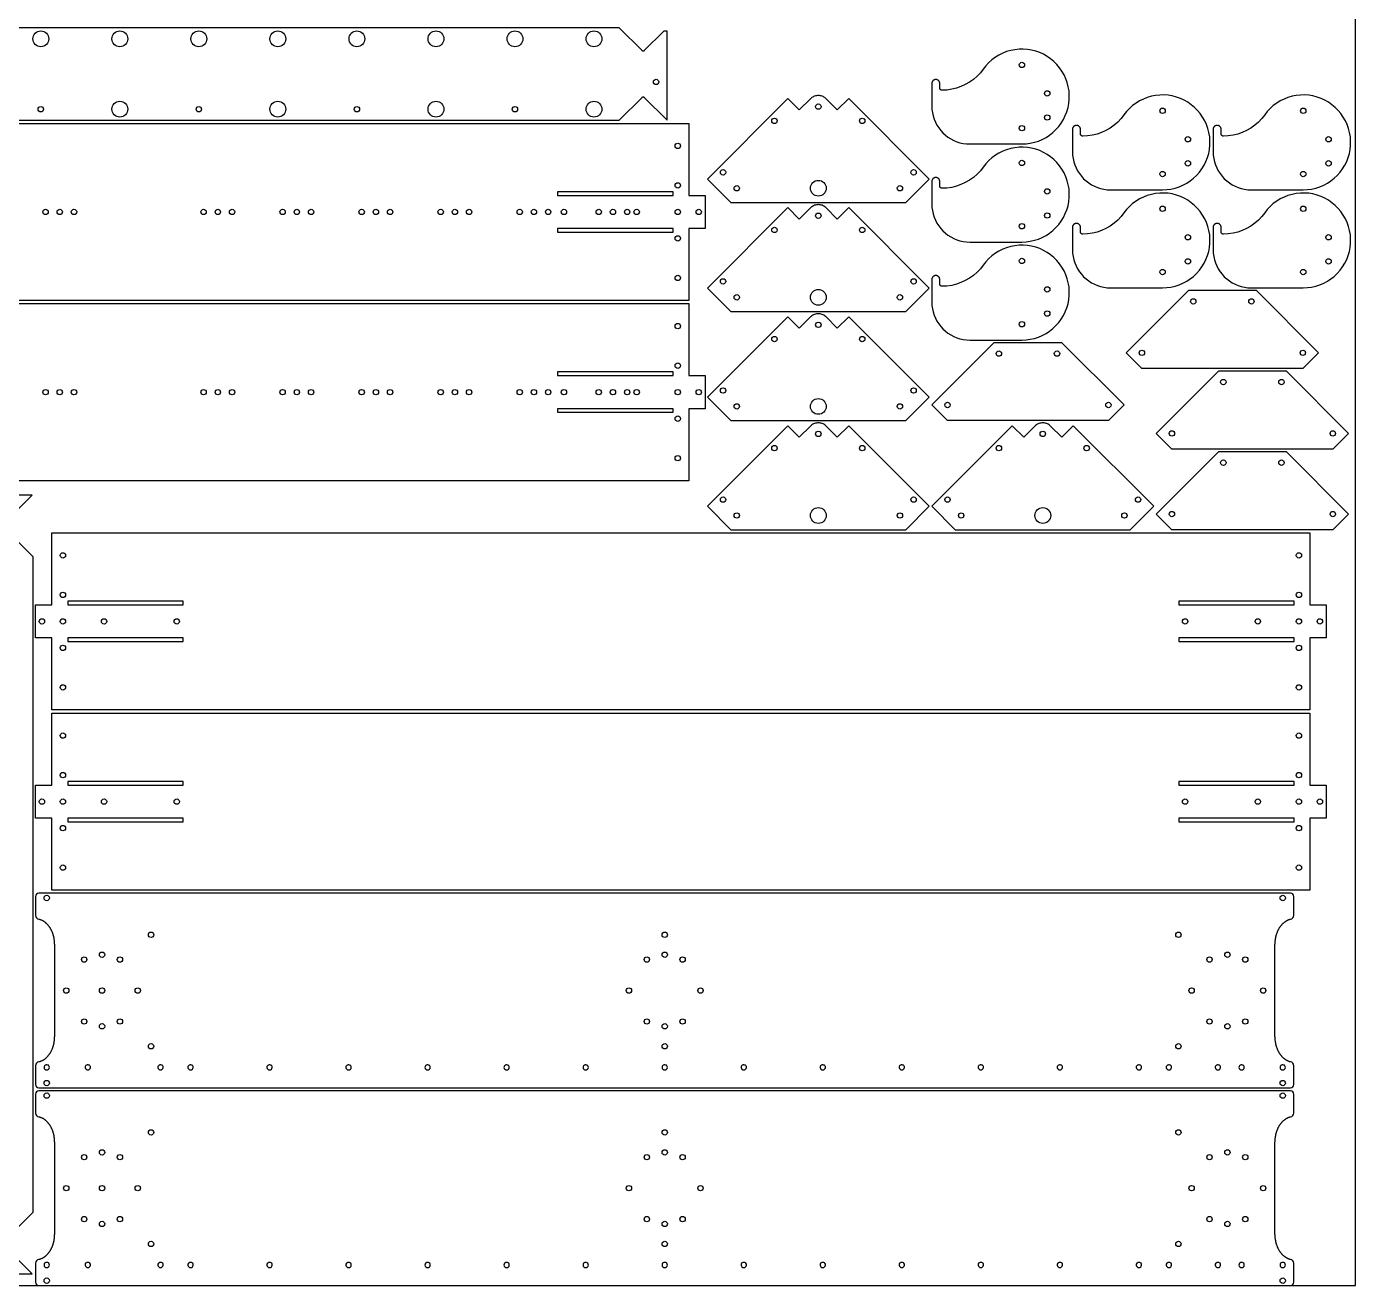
# Model space of a CAD drawing. Header units: metres. Extents: x 0 to 2440, y 0 to 1220.
# Drawn here: x 1599 to 2440, y 0 to 796 of the extents above; entities that cross this region are included whole.
import ezdxf

# ---------------------------------------------------------------- set-up
doc = ezdxf.new("R2010")
doc.units = ezdxf.units.M
doc.layers.add('INTERIOR_PROFILES', color=7, linetype='Continuous')
doc.layers.add('OUTER_PROFILES', color=7, linetype='Continuous')

msp = doc.modelspace()

# ---------------------------------------------------------------- linework, layer by layer
at = {"layer": 'INTERIOR_PROFILES'}
for points in [[(2008.26, 689.52), (2008.26, 691.79), (1935.26, 691.79), (1935.26, 689.52)], [(1935.26, 666.26), (2008.26, 666.26), (2008.26, 668.52), (1935.26, 668.52)], [(2008.26, 575.52), (2008.26, 577.79), (1935.26, 577.79), (1935.26, 575.52)], [(1935.26, 552.26), (2008.26, 552.26), (2008.26, 554.52), (1935.26, 554.52)], [(1625.26, 432.79), (1625.26, 430.52), (1698.26, 430.52), (1698.26, 432.79)], [(2401.26, 430.52), (2401.26, 432.79), (2328.26, 432.79), (2328.26, 430.52)], [(1698.26, 407.26), (1698.26, 409.52), (1625.26, 409.52), (1625.26, 407.26)], [(2328.26, 407.26), (2401.26, 407.26), (2401.26, 409.52), (2328.26, 409.52)], [(1625.26, 318.79), (1625.26, 316.52), (1698.26, 316.52), (1698.26, 318.79)], [(2401.26, 316.52), (2401.26, 318.79), (2328.26, 318.79), (2328.26, 316.52)], [(1698.26, 293.26), (1698.26, 295.52), (1625.26, 295.52), (1625.26, 293.26)], [(2328.26, 293.26), (2401.26, 293.26), (2401.26, 295.52), (2328.26, 295.52)]]:
    msp.add_lwpolyline(points, close=True, dxfattribs=at)
for points in [[(1613.37, 139), (1613.04, 139.25), (1612.62, 139.42), (1612.15, 139.51), (1611.67, 139.49), (1611.36, 139.42), (1611.08, 139.31), (1610.84, 139.17), (1610.63, 139)], [(1639.37, 139), (1639.04, 139.25), (1638.62, 139.42), (1638.15, 139.51), (1637.67, 139.49), (1637.36, 139.42), (1637.08, 139.31), (1636.84, 139.17), (1636.63, 139)], [(1685.37, 139), (1685.04, 139.25), (1684.62, 139.42), (1684.15, 139.51), (1683.67, 139.49), (1683.36, 139.42), (1683.08, 139.31), (1682.84, 139.17), (1682.63, 139)], [(1704.37, 139), (1704.04, 139.25), (1703.62, 139.42), (1703.15, 139.51), (1702.67, 139.49), (1702.36, 139.42), (1702.08, 139.31), (1701.84, 139.17), (1701.63, 139)], [(1754.37, 139), (1754.04, 139.25), (1753.62, 139.42), (1753.15, 139.51), (1752.67, 139.49), (1752.36, 139.42), (1752.08, 139.31), (1751.84, 139.17), (1751.63, 139)], [(1804.37, 139), (1804.04, 139.25), (1803.62, 139.42), (1803.15, 139.51), (1802.67, 139.49), (1802.36, 139.42), (1802.08, 139.31), (1801.84, 139.17), (1801.63, 139)], [(1854.37, 139), (1854.04, 139.25), (1853.62, 139.42), (1853.15, 139.51), (1852.67, 139.49), (1852.36, 139.42), (1852.08, 139.31), (1851.84, 139.17), (1851.63, 139)], [(1904.37, 139), (1904.04, 139.25), (1903.62, 139.42), (1903.15, 139.51), (1902.67, 139.49), (1902.36, 139.42), (1902.08, 139.31), (1901.84, 139.17), (1901.63, 139)], [(1954.37, 139), (1954.04, 139.25), (1953.62, 139.42), (1953.15, 139.51), (1952.67, 139.49), (1952.36, 139.42), (1952.08, 139.31), (1951.84, 139.17), (1951.63, 139)], [(2004.37, 139), (2004.04, 139.25), (2003.62, 139.42), (2003.15, 139.51), (2002.67, 139.49), (2002.36, 139.42), (2002.08, 139.31), (2001.84, 139.17), (2001.63, 139)], [(2054.37, 139), (2054.04, 139.25), (2053.62, 139.42), (2053.15, 139.51), (2052.67, 139.49), (2052.36, 139.42), (2052.08, 139.31), (2051.84, 139.17), (2051.63, 139)], [(2104.37, 139), (2104.04, 139.25), (2103.62, 139.42), (2103.15, 139.51), (2102.67, 139.49), (2102.36, 139.42), (2102.08, 139.31), (2101.84, 139.17), (2101.63, 139)], [(2154.37, 139), (2154.04, 139.25), (2153.62, 139.42), (2153.15, 139.51), (2152.67, 139.49), (2152.36, 139.42), (2152.08, 139.31), (2151.84, 139.17), (2151.63, 139)], [(2204.37, 139), (2204.04, 139.25), (2203.62, 139.42), (2203.15, 139.51), (2202.67, 139.49), (2202.36, 139.42), (2202.08, 139.31), (2201.84, 139.17), (2201.63, 139)], [(2254.37, 139), (2254.04, 139.25), (2253.62, 139.42), (2253.15, 139.51), (2252.67, 139.49), (2252.36, 139.42), (2252.08, 139.31), (2251.84, 139.17), (2251.63, 139)], [(2304.37, 139), (2304.04, 139.25), (2303.62, 139.42), (2303.15, 139.51), (2302.67, 139.49), (2302.36, 139.42), (2302.08, 139.31), (2301.84, 139.17), (2301.63, 139)], [(2323.37, 139), (2323.04, 139.25), (2322.62, 139.42), (2322.15, 139.51), (2321.67, 139.49), (2321.36, 139.42), (2321.08, 139.31), (2320.84, 139.17), (2320.63, 139)], [(2354.37, 139), (2354.04, 139.25), (2353.62, 139.42), (2353.15, 139.51), (2352.67, 139.49), (2352.36, 139.42), (2352.08, 139.31), (2351.84, 139.17), (2351.63, 139)], [(2369.37, 139), (2369.04, 139.25), (2368.62, 139.42), (2368.15, 139.51), (2367.67, 139.49), (2367.36, 139.42), (2367.08, 139.31), (2366.84, 139.17), (2366.63, 139)], [(2395.37, 139), (2395.04, 139.25), (2394.62, 139.42), (2394.15, 139.51), (2393.67, 139.49), (2393.36, 139.42), (2393.08, 139.31), (2392.84, 139.17), (2392.63, 139)], [(1613.37, 14), (1613.04, 14.25), (1612.62, 14.42), (1612.15, 14.51), (1611.67, 14.49), (1611.36, 14.42), (1611.08, 14.31), (1610.84, 14.17), (1610.63, 14)], [(1639.37, 14), (1639.04, 14.25), (1638.62, 14.42), (1638.15, 14.51), (1637.67, 14.49), (1637.36, 14.42), (1637.08, 14.31), (1636.84, 14.17), (1636.63, 14)], [(1685.37, 14), (1685.04, 14.25), (1684.62, 14.42), (1684.15, 14.51), (1683.67, 14.49), (1683.36, 14.42), (1683.08, 14.31), (1682.84, 14.17), (1682.63, 14)], [(1704.37, 14), (1704.04, 14.25), (1703.62, 14.42), (1703.15, 14.51), (1702.67, 14.49), (1702.36, 14.42), (1702.08, 14.31), (1701.84, 14.17), (1701.63, 14)], [(1754.37, 14), (1754.04, 14.25), (1753.62, 14.42), (1753.15, 14.51), (1752.67, 14.49), (1752.36, 14.42), (1752.08, 14.31), (1751.84, 14.17), (1751.63, 14)], [(1804.37, 14), (1804.04, 14.25), (1803.62, 14.42), (1803.15, 14.51), (1802.67, 14.49), (1802.36, 14.42), (1802.08, 14.31), (1801.84, 14.17), (1801.63, 14)], [(1854.37, 14), (1854.04, 14.25), (1853.62, 14.42), (1853.15, 14.51), (1852.67, 14.49), (1852.36, 14.42), (1852.08, 14.31), (1851.84, 14.17), (1851.63, 14)], [(1904.37, 14), (1904.04, 14.25), (1903.62, 14.42), (1903.15, 14.51), (1902.67, 14.49), (1902.36, 14.42), (1902.08, 14.31), (1901.84, 14.17), (1901.63, 14)], [(1954.37, 14), (1954.04, 14.25), (1953.62, 14.42), (1953.15, 14.51), (1952.67, 14.49), (1952.36, 14.42), (1952.08, 14.31), (1951.84, 14.17), (1951.63, 14)], [(2004.37, 14), (2004.04, 14.25), (2003.62, 14.42), (2003.15, 14.51), (2002.67, 14.49), (2002.36, 14.42), (2002.08, 14.31), (2001.84, 14.17), (2001.63, 14)], [(2054.37, 14), (2054.04, 14.25), (2053.62, 14.42), (2053.15, 14.51), (2052.67, 14.49), (2052.36, 14.42), (2052.08, 14.31), (2051.84, 14.17), (2051.63, 14)], [(2104.37, 14), (2104.04, 14.25), (2103.62, 14.42), (2103.15, 14.51), (2102.67, 14.49), (2102.36, 14.42), (2102.08, 14.31), (2101.84, 14.17), (2101.63, 14)], [(2154.37, 14), (2154.04, 14.25), (2153.62, 14.42), (2153.15, 14.51), (2152.67, 14.49), (2152.36, 14.42), (2152.08, 14.31), (2151.84, 14.17), (2151.63, 14)], [(2204.37, 14), (2204.04, 14.25), (2203.62, 14.42), (2203.15, 14.51), (2202.67, 14.49), (2202.36, 14.42), (2202.08, 14.31), (2201.84, 14.17), (2201.63, 14)], [(2254.37, 14), (2254.04, 14.25), (2253.62, 14.42), (2253.15, 14.51), (2252.67, 14.49), (2252.36, 14.42), (2252.08, 14.31), (2251.84, 14.17), (2251.63, 14)], [(2304.37, 14), (2304.04, 14.25), (2303.62, 14.42), (2303.15, 14.51), (2302.67, 14.49), (2302.36, 14.42), (2302.08, 14.31), (2301.84, 14.17), (2301.63, 14)], [(2323.37, 14), (2323.04, 14.25), (2322.62, 14.42), (2322.15, 14.51), (2321.67, 14.49), (2321.36, 14.42), (2321.08, 14.31), (2320.84, 14.17), (2320.63, 14)], [(2354.37, 14), (2354.04, 14.25), (2353.62, 14.42), (2353.15, 14.51), (2352.67, 14.49), (2352.36, 14.42), (2352.08, 14.31), (2351.84, 14.17), (2351.63, 14)], [(2369.37, 14), (2369.04, 14.25), (2368.62, 14.42), (2368.15, 14.51), (2367.67, 14.49), (2367.36, 14.42), (2367.08, 14.31), (2366.84, 14.17), (2366.63, 14)], [(2395.37, 14), (2395.04, 14.25), (2394.62, 14.42), (2394.15, 14.51), (2393.67, 14.49), (2393.36, 14.42), (2393.08, 14.31), (2392.84, 14.17), (2392.63, 14)]]:
    msp.add_lwpolyline(points, dxfattribs=at)
for centre, radius in [((1608.26, 788.52), 5), ((1658.26, 788.52), 5), ((1708.26, 788.52), 5), ((1758.26, 788.52), 5), ((1808.26, 788.52), 5), ((1858.26, 788.52), 5), ((1908.26, 788.52), 5), ((1958.26, 788.52), 5), ((2229, 772), 1.7), ((1997.52, 761.26), 1.7), ((1658.26, 744), 5), ((1758.26, 744), 5), ((1858.26, 744), 5), ((1958.26, 744), 5), ((2245, 754), 1.7), ((1608.26, 744), 1.7), ((1708.26, 744), 1.7), ((1808.26, 744), 1.7), ((1908.26, 744), 1.7), ((2100.19, 745.62), 1.7), ((2245, 738.75), 1.7), ((2318, 743), 1.7), ((2407, 743), 1.7), ((2072.43, 736.61), 1.7), ((2127.95, 736.61), 1.7), ((2229, 732), 1.7), ((2334, 725), 1.7), ((2423, 725), 1.7), ((2011.26, 720.79), 1.7), ((2229, 710), 1.7), ((2334, 709.75), 1.7), ((2423, 709.75), 1.7), ((2039.9, 704.08), 1.7), ((2100.19, 694), 5), ((2160.48, 704.08), 1.7), ((2318, 703), 1.7), ((2407, 703), 1.7), ((2011.26, 695.79), 1.7), ((2048.57, 694), 1.7), ((2151.81, 694), 1.7), ((2245, 692), 1.7), ((2318, 681), 1.7), ((2407, 681), 1.7), ((1611.26, 679.02), 1.7), ((1620.26, 679.02), 1.7), ((1629.26, 679.02), 1.7), ((1711.26, 679.02), 1.7), ((1720.26, 679.02), 1.7), ((1729.26, 679.02), 1.7), ((1761.26, 679.02), 1.7), ((1770.26, 679.02), 1.7), ((1779.26, 679.02), 1.7), ((1811.26, 679.02), 1.7), ((1820.26, 679.02), 1.7), ((1829.26, 679.02), 1.7), ((1861.26, 679.02), 1.7), ((1870.26, 679.02), 1.7), ((1879.26, 679.02), 1.7), ((1911.26, 679.02), 1.7), ((1920.26, 679.02), 1.7), ((1929.26, 679.02), 1.7), ((1939.26, 679.02), 1.7), ((1961.26, 679.02), 1.7), ((1970.26, 679.02), 1.7), ((1979.26, 679.02), 1.7), ((1985.26, 679.02), 1.7), ((2011.26, 679.02), 1.7), ((2024.52, 679.02), 1.7), ((2100.19, 676.62), 1.7), ((2245, 676.75), 1.7), ((2072.43, 667.61), 1.7), ((2127.95, 667.61), 1.7), ((2229, 670), 1.7), ((2334, 663), 1.7), ((2423, 663), 1.7), ((2011.26, 662.26), 1.7), ((2229, 648), 1.7), ((2334, 647.75), 1.7), ((2423, 647.75), 1.7), ((2011.26, 637.26), 1.7), ((2318, 641), 1.7), ((2407, 641), 1.7), ((2039.9, 635.08), 1.7), ((2160.48, 635.08), 1.7), ((2245, 630), 1.7), ((2048.57, 625), 1.7), ((2100.19, 625), 5), ((2151.81, 625), 1.7), ((2337.43, 622.43), 1.7), ((2374.2, 622.43), 1.7), ((2245, 614.75), 1.7), ((2011.26, 606.79), 1.7), ((2100.19, 607.62), 1.7), ((2229, 608), 1.7), ((2072.43, 598.61), 1.7), ((2127.95, 598.61), 1.7), ((2214.43, 589.43), 1.7), ((2251.2, 589.43), 1.7), ((2304.9, 589.9), 1.7), ((2406.72, 589.9), 1.7), ((2011.26, 581.79), 1.7), ((2356.43, 571.43), 1.7), ((2393.2, 571.43), 1.7), ((1611.26, 565.02), 1.7), ((1620.26, 565.02), 1.7), ((1629.26, 565.02), 1.7), ((1711.26, 565.02), 1.7), ((1720.26, 565.02), 1.7), ((1729.26, 565.02), 1.7), ((1761.26, 565.02), 1.7), ((1770.26, 565.02), 1.7), ((1779.26, 565.02), 1.7), ((1811.26, 565.02), 1.7), ((1820.26, 565.02), 1.7), ((1829.26, 565.02), 1.7), ((1861.26, 565.02), 1.7), ((1870.26, 565.02), 1.7), ((1879.26, 565.02), 1.7), ((1911.26, 565.02), 1.7), ((1920.26, 565.02), 1.7), ((1929.26, 565.02), 1.7), ((1939.26, 565.02), 1.7), ((1961.26, 565.02), 1.7), ((1970.26, 565.02), 1.7), ((1979.26, 565.02), 1.7), ((1985.26, 565.02), 1.7), ((2011.26, 565.02), 1.7), ((2024.52, 565.02), 1.7), ((2039.9, 566.08), 1.7), ((2160.48, 566.08), 1.7), ((2048.57, 556), 1.7), ((2100.19, 556), 5), ((2151.81, 556), 1.7), ((2181.9, 556.9), 1.7), ((2283.72, 556.9), 1.7), ((2011.26, 548.26), 1.7), ((2100.19, 538.62), 1.7), ((2242.19, 538.62), 1.7), ((2323.9, 538.9), 1.7), ((2425.72, 538.9), 1.7), ((2072.43, 529.61), 1.7), ((2127.95, 529.61), 1.7), ((2214.43, 529.61), 1.7), ((2269.95, 529.61), 1.7), ((2011.26, 523.26), 1.7), ((2356.43, 520.43), 1.7), ((2393.2, 520.43), 1.7), ((2039.9, 497.08), 1.7), ((2160.48, 497.08), 1.7), ((2181.9, 497.08), 1.7), ((2302.48, 497.08), 1.7), ((2048.57, 487), 1.7), ((2100.19, 487), 5), ((2151.81, 487), 1.7), ((2190.57, 487), 1.7), ((2242.19, 487), 5), ((2293.81, 487), 1.7), ((2323.9, 487.9), 1.7), ((2425.72, 487.9), 1.7), ((1622.26, 461.79), 1.7), ((2404.26, 461.79), 1.7), ((1622.26, 436.79), 1.7), ((2404.26, 436.79), 1.7), ((1609, 420.02), 1.7), ((1622.26, 420.02), 1.7), ((1648.26, 420.02), 1.7), ((1694.26, 420.02), 1.7), ((2332.26, 420.02), 1.7), ((2378.26, 420.02), 1.7), ((2404.26, 420.02), 1.7), ((2417.52, 420.02), 1.7), ((1622.26, 403.26), 1.7), ((2404.26, 403.26), 1.7), ((1622.26, 378.26), 1.7), ((2404.26, 378.26), 1.7), ((1622.26, 347.79), 1.7), ((2404.26, 347.79), 1.7), ((1622.26, 322.79), 1.7), ((2404.26, 322.79), 1.7), ((1609, 306.02), 1.7), ((1622.26, 306.02), 1.7), ((1648.26, 306.02), 1.7), ((1694.26, 306.02), 1.7), ((2332.26, 306.02), 1.7), ((2378.26, 306.02), 1.7), ((2404.26, 306.02), 1.7), ((2417.52, 306.02), 1.7), ((1622.26, 289.26), 1.7), ((2404.26, 289.26), 1.7), ((1622.26, 264.26), 1.7), ((2404.26, 264.26), 1.7), ((1612, 245.05), 1.7), ((2394, 245.05), 1.7), ((1678, 221.79), 1.7), ((2003, 221.79), 1.7), ((2328, 221.79), 1.7), ((1647, 209.15), 1.7), ((2003, 209.15), 1.7), ((2359, 209.15), 1.7), ((1635.69, 206.12), 1.7), ((1658.31, 206.12), 1.7), ((1991.69, 206.12), 1.7), ((2014.31, 206.12), 1.7), ((2347.69, 206.12), 1.7), ((2370.31, 206.12), 1.7), ((1624.37, 186.52), 1.7), ((1647, 186.52), 1.7), ((1669.63, 186.52), 1.7), ((1980.37, 186.52), 1.7), ((2025.63, 186.52), 1.7), ((2336.37, 186.52), 1.7), ((2381.63, 186.52), 1.7), ((1635.69, 166.93), 1.7), ((1658.31, 166.93), 1.7), ((1991.69, 166.93), 1.7), ((2014.31, 166.93), 1.7), ((2347.69, 166.93), 1.7), ((2370.31, 166.93), 1.7), ((1647, 163.9), 1.7), ((2003, 163.9), 1.7), ((2359, 163.9), 1.7), ((1678, 151.26), 1.7), ((2003, 151.26), 1.7), ((2328, 151.26), 1.7), ((1612, 128), 1.7), ((2394, 128), 1.7), ((1612, 120.05), 1.7), ((2394, 120.05), 1.7), ((1678, 96.79), 1.7), ((2003, 96.79), 1.7), ((2328, 96.79), 1.7), ((1647, 84.15), 1.7), ((2003, 84.15), 1.7), ((2359, 84.15), 1.7), ((1635.69, 81.12), 1.7), ((1658.31, 81.12), 1.7), ((1991.69, 81.12), 1.7), ((2014.31, 81.12), 1.7), ((2347.69, 81.12), 1.7), ((2370.31, 81.12), 1.7), ((1624.37, 61.52), 1.7), ((1647, 61.52), 1.7), ((1669.63, 61.52), 1.7), ((1980.37, 61.52), 1.7), ((2025.63, 61.52), 1.7), ((2336.37, 61.52), 1.7), ((2381.63, 61.52), 1.7), ((1635.69, 41.93), 1.7), ((1658.31, 41.93), 1.7), ((1991.69, 41.93), 1.7), ((2014.31, 41.93), 1.7), ((2347.69, 41.93), 1.7), ((2370.31, 41.93), 1.7), ((1647, 38.9), 1.7), ((2003, 38.9), 1.7), ((2359, 38.9), 1.7), ((1678, 26.26), 1.7), ((2003, 26.26), 1.7), ((2328, 26.26), 1.7), ((1612, 3), 1.7), ((2394, 3), 1.7)]:
    msp.add_circle(centre, radius, dxfattribs=at)
for centre in [(1612, 138), (1638, 138), (1684, 138), (1703, 138), (1753, 138), (1803, 138), (1853, 138), (1903, 138), (1953, 138), (2003, 138), (2053, 138), (2103, 138), (2153, 138), (2203, 138), (2253, 138), (2303, 138), (2322, 138), (2353, 138), (2368, 138), (2394, 138), (1612, 13), (1638, 13), (1684, 13), (1703, 13), (1753, 13), (1803, 13), (1853, 13), (1903, 13), (1953, 13), (2003, 13), (2053, 13), (2103, 13), (2153, 13), (2203, 13), (2253, 13), (2303, 13), (2322, 13), (2353, 13), (2368, 13), (2394, 13)]:
    msp.add_arc(centre, 1.7, 143.96812, 396.03188, dxfattribs=at)
at = {"layer": 'OUTER_PROFILES'}
for p, q in [((1605, 246.05), (1605, 234.05)), ((2399, 248.05), (1607, 248.05)), ((2401, 234.05), (2401, 246.05)), ((1617, 215.79), (1617, 157.26)), ((2389, 157.26), (2389, 215.79)), ((1605, 139), (1605, 127)), ((2401, 127), (2401, 139)), ((1605, 121.05), (1605, 109.05)), ((1607, 125), (2399, 125)), ((2399, 123.05), (1607, 123.05)), ((2401, 109.05), (2401, 121.05)), ((1617, 90.79), (1617, 32.26)), ((2389, 32.26), (2389, 90.79)), ((1605, 14), (1605, 2)), ((2401, 2), (2401, 14)), ((1607, 0), (2399, 0))]:
    msp.add_line(p, q, dxfattribs=at)
for points in [[(842.33, 737), (1974.19, 737), (1988.69, 751.49), (1988.75, 751.55), (1988.82, 751.61), (1988.89, 751.65), (1988.97, 751.69), (1989.05, 751.73), (1989.13, 751.75), (1989.22, 751.77), (1989.31, 751.78), (1989.39, 751.79), (1989.48, 751.78), (1989.57, 751.77), (1989.65, 751.75), (1989.73, 751.73), (1989.82, 751.69), (1989.89, 751.65), (1989.97, 751.61), (1990.04, 751.55), (1990.1, 751.49), (2004.52, 737.07), (2004.52, 793.45), (2002.52, 793.45), (1990.1, 781.03), (1990.04, 780.97), (1989.97, 780.92), (1989.89, 780.87), (1989.82, 780.83), (1989.73, 780.8), (1989.65, 780.77), (1989.57, 780.75), (1989.48, 780.74), (1989.39, 780.74), (1989.31, 780.74), (1989.22, 780.75), (1989.13, 780.77), (1989.05, 780.8), (1988.97, 780.83), (1988.89, 780.87), (1988.82, 780.92), (1988.75, 780.97), (1988.69, 781.03), (1974.19, 795.52), (842.33, 795.52)], [(1584.39, 481.36), (1602.82, 499.79), (1583.26, 499.79)], [(1584.39, 27.1), (1603.52, 46.23), (1603.52, 460.82), (1584.39, 479.95)], [(1617, 215.79), (1617, 216.1), (1616.99, 216.41), (1616.98, 216.72), (1616.96, 217.03), (1616.94, 217.34), (1616.92, 217.65), (1616.89, 217.96), (1616.85, 218.27), (1616.82, 218.58), (1616.77, 218.89), (1616.72, 219.19), (1616.67, 219.5), (1616.62, 219.8), (1616.56, 220.1), (1616.49, 220.4), (1616.42, 220.7), (1616.35, 220.99), (1616.27, 221.29), (1616.19, 221.58), (1616.1, 221.87), (1616.01, 222.16), (1615.91, 222.44), (1615.81, 222.73), (1615.71, 223.01), (1615.6, 223.28), (1615.49, 223.56), (1615.37, 223.83), (1615.25, 224.1), (1615.13, 224.36), (1615, 224.62), (1614.87, 224.88), (1614.74, 225.14), (1614.6, 225.39), (1614.46, 225.64), (1614.31, 225.88), (1614.16, 226.12), (1614.01, 226.36), (1613.85, 226.59), (1613.69, 226.82), (1613.53, 227.04), (1613.36, 227.26), (1613.19, 227.48), (1613.02, 227.69), (1612.85, 227.89), (1612.67, 228.09), (1612.49, 228.29), (1612.3, 228.48), (1612.11, 228.67), (1611.92, 228.85), (1611.73, 229.03), (1611.54, 229.2), (1611.34, 229.37), (1611.14, 229.53), (1610.94, 229.69), (1610.73, 229.84), (1610.53, 229.99), (1610.32, 230.13), (1610.11, 230.27), (1609.89, 230.4), (1609.68, 230.52), (1609.46, 230.64), (1609.24, 230.75), (1609.02, 230.86), (1608.8, 230.96), (1608.58, 231.06), (1608.36, 231.15), (1608.13, 231.23), (1607.9, 231.31), (1607.68, 231.38), (1607.45, 231.45), (1607.22, 231.51), (1606.99, 231.56)], [(2399.01, 231.56), (2398.78, 231.51), (2398.55, 231.45), (2398.32, 231.38), (2398.1, 231.31), (2397.87, 231.23), (2397.64, 231.15), (2397.42, 231.06), (2397.2, 230.96), (2396.98, 230.86), (2396.76, 230.75), (2396.54, 230.64), (2396.32, 230.52), (2396.11, 230.4), (2395.89, 230.27), (2395.68, 230.13), (2395.47, 229.99), (2395.27, 229.84), (2395.06, 229.69), (2394.86, 229.53), (2394.66, 229.37), (2394.46, 229.2), (2394.27, 229.03), (2394.08, 228.85), (2393.89, 228.67), (2393.7, 228.48), (2393.51, 228.29), (2393.33, 228.09), (2393.15, 227.89), (2392.98, 227.69), (2392.81, 227.48), (2392.64, 227.26), (2392.47, 227.04), (2392.31, 226.82), (2392.15, 226.59), (2391.99, 226.36), (2391.84, 226.12), (2391.69, 225.88), (2391.54, 225.64), (2391.4, 225.39), (2391.26, 225.14), (2391.13, 224.88), (2391, 224.62), (2390.87, 224.36), (2390.75, 224.1), (2390.63, 223.83), (2390.51, 223.56), (2390.4, 223.28), (2390.29, 223.01), (2390.19, 222.73), (2390.09, 222.44), (2389.99, 222.16), (2389.9, 221.87), (2389.81, 221.58), (2389.73, 221.29), (2389.65, 220.99), (2389.58, 220.7), (2389.51, 220.4), (2389.44, 220.1), (2389.38, 219.8), (2389.33, 219.5), (2389.28, 219.19), (2389.23, 218.89), (2389.18, 218.58), (2389.15, 218.27), (2389.11, 217.96), (2389.08, 217.65), (2389.06, 217.34), (2389.04, 217.03), (2389.02, 216.72), (2389.01, 216.41), (2389, 216.1), (2389, 215.79)], [(1606.99, 141.48), (1607.22, 141.54), (1607.45, 141.6), (1607.68, 141.67), (1607.9, 141.74), (1608.13, 141.82), (1608.36, 141.9), (1608.58, 141.99), (1608.8, 142.09), (1609.02, 142.19), (1609.24, 142.3), (1609.46, 142.41), (1609.68, 142.53), (1609.89, 142.65), (1610.11, 142.78), (1610.32, 142.92), (1610.53, 143.06), (1610.73, 143.21), (1610.94, 143.36), (1611.14, 143.51), (1611.34, 143.68), (1611.54, 143.84), (1611.73, 144.02), (1611.92, 144.19), (1612.11, 144.38), (1612.3, 144.56), (1612.49, 144.76), (1612.67, 144.95), (1612.85, 145.16), (1613.02, 145.36), (1613.19, 145.57), (1613.36, 145.79), (1613.53, 146.01), (1613.69, 146.23), (1613.85, 146.46), (1614.01, 146.69), (1614.16, 146.93), (1614.31, 147.17), (1614.46, 147.41), (1614.6, 147.66), (1614.74, 147.91), (1614.87, 148.17), (1615, 148.42), (1615.13, 148.69), (1615.25, 148.95), (1615.37, 149.22), (1615.49, 149.49), (1615.6, 149.77), (1615.71, 150.04), (1615.81, 150.32), (1615.91, 150.61), (1616.01, 150.89), (1616.1, 151.18), (1616.19, 151.47), (1616.27, 151.76), (1616.35, 152.05), (1616.42, 152.35), (1616.49, 152.65), (1616.56, 152.95), (1616.62, 153.25), (1616.67, 153.55), (1616.72, 153.86), (1616.77, 154.16), (1616.82, 154.47), (1616.85, 154.78), (1616.89, 155.08), (1616.92, 155.39), (1616.94, 155.7), (1616.96, 156.01), (1616.98, 156.33), (1616.99, 156.64), (1617, 156.95), (1617, 157.26)], [(2389, 157.26), (2389, 156.95), (2389.01, 156.64), (2389.02, 156.33), (2389.04, 156.01), (2389.06, 155.7), (2389.08, 155.39), (2389.11, 155.08), (2389.15, 154.78), (2389.18, 154.47), (2389.23, 154.16), (2389.28, 153.86), (2389.33, 153.55), (2389.38, 153.25), (2389.44, 152.95), (2389.51, 152.65), (2389.58, 152.35), (2389.65, 152.05), (2389.73, 151.76), (2389.81, 151.47), (2389.9, 151.18), (2389.99, 150.89), (2390.09, 150.61), (2390.19, 150.32), (2390.29, 150.04), (2390.4, 149.77), (2390.51, 149.49), (2390.63, 149.22), (2390.75, 148.95), (2390.87, 148.69), (2391, 148.42), (2391.13, 148.17), (2391.26, 147.91), (2391.4, 147.66), (2391.54, 147.41), (2391.69, 147.17), (2391.84, 146.93), (2391.99, 146.69), (2392.15, 146.46), (2392.31, 146.23), (2392.47, 146.01), (2392.64, 145.79), (2392.81, 145.57), (2392.98, 145.36), (2393.15, 145.16), (2393.33, 144.95), (2393.51, 144.76), (2393.7, 144.56), (2393.89, 144.38), (2394.08, 144.19), (2394.27, 144.02), (2394.46, 143.84), (2394.66, 143.68), (2394.86, 143.51), (2395.06, 143.36), (2395.27, 143.21), (2395.47, 143.06), (2395.68, 142.92), (2395.89, 142.78), (2396.11, 142.65), (2396.32, 142.53), (2396.54, 142.41), (2396.76, 142.3), (2396.98, 142.19), (2397.2, 142.09), (2397.42, 141.99), (2397.64, 141.9), (2397.87, 141.82), (2398.1, 141.74), (2398.32, 141.67), (2398.55, 141.6), (2398.78, 141.54), (2399.01, 141.48)], [(1617, 90.79), (1617, 91.1), (1616.99, 91.41), (1616.98, 91.72), (1616.96, 92.03), (1616.94, 92.34), (1616.92, 92.65), (1616.89, 92.96), (1616.85, 93.27), (1616.82, 93.58), (1616.77, 93.89), (1616.72, 94.19), (1616.67, 94.5), (1616.62, 94.8), (1616.56, 95.1), (1616.49, 95.4), (1616.42, 95.7), (1616.35, 95.99), (1616.27, 96.29), (1616.19, 96.58), (1616.1, 96.87), (1616.01, 97.16), (1615.91, 97.44), (1615.81, 97.73), (1615.71, 98.01), (1615.6, 98.28), (1615.49, 98.56), (1615.37, 98.83), (1615.25, 99.1), (1615.13, 99.36), (1615, 99.62), (1614.87, 99.88), (1614.74, 100.14), (1614.6, 100.39), (1614.46, 100.64), (1614.31, 100.88), (1614.16, 101.12), (1614.01, 101.36), (1613.85, 101.59), (1613.69, 101.82), (1613.53, 102.04), (1613.36, 102.26), (1613.19, 102.48), (1613.02, 102.69), (1612.85, 102.89), (1612.67, 103.09), (1612.49, 103.29), (1612.3, 103.48), (1612.11, 103.67), (1611.92, 103.85), (1611.73, 104.03), (1611.54, 104.2), (1611.34, 104.37), (1611.14, 104.53), (1610.94, 104.69), (1610.73, 104.84), (1610.53, 104.99), (1610.32, 105.13), (1610.11, 105.27), (1609.89, 105.4), (1609.68, 105.52), (1609.46, 105.64), (1609.24, 105.75), (1609.02, 105.86), (1608.8, 105.96), (1608.58, 106.06), (1608.36, 106.15), (1608.13, 106.23), (1607.9, 106.31), (1607.68, 106.38), (1607.45, 106.45), (1607.22, 106.51), (1606.99, 106.56)], [(2399.01, 106.56), (2398.78, 106.51), (2398.55, 106.45), (2398.32, 106.38), (2398.1, 106.31), (2397.87, 106.23), (2397.64, 106.15), (2397.42, 106.06), (2397.2, 105.96), (2396.98, 105.86), (2396.76, 105.75), (2396.54, 105.64), (2396.32, 105.52), (2396.11, 105.4), (2395.89, 105.27), (2395.68, 105.13), (2395.47, 104.99), (2395.27, 104.84), (2395.06, 104.69), (2394.86, 104.53), (2394.66, 104.37), (2394.46, 104.2), (2394.27, 104.03), (2394.08, 103.85), (2393.89, 103.67), (2393.7, 103.48), (2393.51, 103.29), (2393.33, 103.09), (2393.15, 102.89), (2392.98, 102.69), (2392.81, 102.48), (2392.64, 102.26), (2392.47, 102.04), (2392.31, 101.82), (2392.15, 101.59), (2391.99, 101.36), (2391.84, 101.12), (2391.69, 100.88), (2391.54, 100.64), (2391.4, 100.39), (2391.26, 100.14), (2391.13, 99.88), (2391, 99.62), (2390.87, 99.36), (2390.75, 99.1), (2390.63, 98.83), (2390.51, 98.56), (2390.4, 98.28), (2390.29, 98.01), (2390.19, 97.73), (2390.09, 97.44), (2389.99, 97.16), (2389.9, 96.87), (2389.81, 96.58), (2389.73, 96.29), (2389.65, 95.99), (2389.58, 95.7), (2389.51, 95.4), (2389.44, 95.1), (2389.38, 94.8), (2389.33, 94.5), (2389.28, 94.19), (2389.23, 93.89), (2389.18, 93.58), (2389.15, 93.27), (2389.11, 92.96), (2389.08, 92.65), (2389.06, 92.34), (2389.04, 92.03), (2389.02, 91.72), (2389.01, 91.41), (2389, 91.1), (2389, 90.79)], [(1583.26, 7.26), (1602.82, 7.26), (1584.39, 25.69)], [(1606.99, 16.48), (1607.22, 16.54), (1607.45, 16.6), (1607.68, 16.67), (1607.9, 16.74), (1608.13, 16.82), (1608.36, 16.9), (1608.58, 16.99), (1608.8, 17.09), (1609.02, 17.19), (1609.24, 17.3), (1609.46, 17.41), (1609.68, 17.53), (1609.89, 17.65), (1610.11, 17.78), (1610.32, 17.92), (1610.53, 18.06), (1610.73, 18.21), (1610.94, 18.36), (1611.14, 18.51), (1611.34, 18.68), (1611.54, 18.84), (1611.73, 19.02), (1611.92, 19.19), (1612.11, 19.38), (1612.3, 19.56), (1612.49, 19.76), (1612.67, 19.95), (1612.85, 20.16), (1613.02, 20.36), (1613.19, 20.57), (1613.36, 20.79), (1613.53, 21.01), (1613.69, 21.23), (1613.85, 21.46), (1614.01, 21.69), (1614.16, 21.93), (1614.31, 22.17), (1614.46, 22.41), (1614.6, 22.66), (1614.74, 22.91), (1614.87, 23.17), (1615, 23.42), (1615.13, 23.69), (1615.25, 23.95), (1615.37, 24.22), (1615.49, 24.49), (1615.6, 24.77), (1615.71, 25.04), (1615.81, 25.32), (1615.91, 25.61), (1616.01, 25.89), (1616.1, 26.18), (1616.19, 26.47), (1616.27, 26.76), (1616.35, 27.05), (1616.42, 27.35), (1616.49, 27.65), (1616.56, 27.95), (1616.62, 28.25), (1616.67, 28.55), (1616.72, 28.86), (1616.77, 29.16), (1616.82, 29.47), (1616.85, 29.78), (1616.89, 30.08), (1616.92, 30.39), (1616.94, 30.7), (1616.96, 31.01), (1616.98, 31.33), (1616.99, 31.64), (1617, 31.95), (1617, 32.26)], [(2389, 32.26), (2389, 31.95), (2389.01, 31.64), (2389.02, 31.33), (2389.04, 31.01), (2389.06, 30.7), (2389.08, 30.39), (2389.11, 30.08), (2389.15, 29.78), (2389.18, 29.47), (2389.23, 29.16), (2389.28, 28.86), (2389.33, 28.55), (2389.38, 28.25), (2389.44, 27.95), (2389.51, 27.65), (2389.58, 27.35), (2389.65, 27.05), (2389.73, 26.76), (2389.81, 26.47), (2389.9, 26.18), (2389.99, 25.89), (2390.09, 25.61), (2390.19, 25.32), (2390.29, 25.04), (2390.4, 24.77), (2390.51, 24.49), (2390.63, 24.22), (2390.75, 23.95), (2390.87, 23.69), (2391, 23.42), (2391.13, 23.17), (2391.26, 22.91), (2391.4, 22.66), (2391.54, 22.41), (2391.69, 22.17), (2391.84, 21.93), (2391.99, 21.69), (2392.15, 21.46), (2392.31, 21.23), (2392.47, 21.01), (2392.64, 20.79), (2392.81, 20.57), (2392.98, 20.36), (2393.15, 20.16), (2393.33, 19.95), (2393.51, 19.76), (2393.7, 19.56), (2393.89, 19.38), (2394.08, 19.19), (2394.27, 19.02), (2394.46, 18.84), (2394.66, 18.68), (2394.86, 18.51), (2395.06, 18.36), (2395.27, 18.21), (2395.47, 18.06), (2395.68, 17.92), (2395.89, 17.78), (2396.11, 17.65), (2396.32, 17.53), (2396.54, 17.41), (2396.76, 17.3), (2396.98, 17.19), (2397.2, 17.09), (2397.42, 16.99), (2397.64, 16.9), (2397.87, 16.82), (2398.1, 16.74), (2398.32, 16.67), (2398.55, 16.6), (2398.78, 16.54), (2399.01, 16.48)]]:
    msp.add_lwpolyline(points, dxfattribs=at)
for points in [[(2177, 757.5), (2177, 760.3), (2176.99, 760.52), (2176.96, 760.73), (2176.91, 760.95), (2176.85, 761.16), (2176.77, 761.36), (2176.67, 761.55), (2176.55, 761.73), (2176.42, 761.91), (2176.27, 762.07), (2176.11, 762.22), (2175.93, 762.35), (2175.75, 762.47), (2175.56, 762.57), (2175.36, 762.65), (2175.15, 762.71), (2174.93, 762.76), (2174.72, 762.79), (2174.5, 762.8), (2174.28, 762.79), (2174.07, 762.76), (2173.85, 762.71), (2173.64, 762.65), (2173.44, 762.57), (2173.25, 762.47), (2173.07, 762.35), (2172.89, 762.22), (2172.73, 762.07), (2172.58, 761.91), (2172.45, 761.73), (2172.33, 761.55), (2172.23, 761.36), (2172.15, 761.16), (2172.09, 760.95), (2172.04, 760.73), (2172.01, 760.52), (2172, 760.3), (2172, 746), (2172.09, 743.91), (2172.36, 741.83), (2172.82, 739.79), (2173.45, 737.79), (2174.25, 735.86), (2175.22, 734), (2176.34, 732.23), (2177.61, 730.57), (2179.03, 729.03), (2180.57, 727.61), (2182.23, 726.34), (2184, 725.22), (2185.86, 724.25), (2187.79, 723.45), (2189.79, 722.82), (2191.83, 722.36), (2193.91, 722.09), (2196, 722), (2229, 722), (2231.67, 722.12), (2234.31, 722.47), (2236.91, 723.06), (2239.45, 723.88), (2241.91, 724.92), (2244.26, 726.17), (2246.5, 727.63), (2248.59, 729.28), (2250.54, 731.11), (2252.31, 733.11), (2253.89, 735.26), (2255.28, 737.53), (2256.46, 739.93), (2257.43, 742.41), (2258.17, 744.98), (2258.68, 747.6), (2258.95, 750.25), (2258.99, 752.92), (2258.79, 755.58), (2258.35, 758.21), (2257.68, 760.79), (2256.79, 763.31), (2255.67, 765.73), (2254.35, 768.05), (2252.82, 770.24), (2251.11, 772.28), (2249.22, 774.16), (2247.17, 775.87), (2244.97, 777.39), (2242.66, 778.71), (2240.23, 779.82), (2237.71, 780.71), (2235.13, 781.37), (2232.49, 781.8), (2229.83, 781.99), (2227.16, 781.94), (2224.51, 781.66), (2221.89, 781.15), (2219.33, 780.4), (2216.85, 779.43), (2214.46, 778.24), (2212.18, 776.84), (2210.04, 775.25), (2208.05, 773.47), (2206.23, 771.53), (2204.58, 769.43), (2202.7, 767.04), (2200.59, 764.83), (2198.29, 762.84), (2195.81, 761.08), (2193.17, 759.55), (2190.4, 758.29), (2187.52, 757.3), (2184.56, 756.58), (2181.54, 756.14), (2178.5, 756), (2178.37, 756.01), (2178.24, 756.02), (2178.11, 756.05), (2177.99, 756.09), (2177.87, 756.14), (2177.75, 756.2), (2177.64, 756.27), (2177.54, 756.35), (2177.44, 756.44), (2177.35, 756.54), (2177.27, 756.64), (2177.2, 756.75), (2177.14, 756.87), (2177.09, 756.99), (2177.05, 757.11), (2177.02, 757.24), (2177.01, 757.37)], [(2105.14, 750.57), (2104.69, 750.98), (2104.2, 751.35), (2103.69, 751.68), (2103.15, 751.96), (2102.58, 752.2), (2102, 752.38), (2101.4, 752.51), (2100.8, 752.59), (2100.19, 752.62), (2099.58, 752.59), (2098.97, 752.51), (2098.38, 752.38), (2097.79, 752.2), (2097.23, 751.96), (2096.69, 751.68), (2096.17, 751.35), (2095.69, 750.98), (2095.24, 750.57), (2088.17, 743.5), (2080.91, 750.75), (2030, 699.84), (2044.84, 685), (2155.54, 685), (2170.38, 699.84), (2119.47, 750.75), (2112.21, 743.5)], [(2266, 728.5), (2266, 731.3), (2265.99, 731.52), (2265.96, 731.73), (2265.91, 731.95), (2265.85, 732.16), (2265.77, 732.36), (2265.67, 732.55), (2265.55, 732.73), (2265.42, 732.91), (2265.27, 733.07), (2265.11, 733.22), (2264.93, 733.35), (2264.75, 733.47), (2264.56, 733.57), (2264.36, 733.65), (2264.15, 733.71), (2263.93, 733.76), (2263.72, 733.79), (2263.5, 733.8), (2263.28, 733.79), (2263.07, 733.76), (2262.85, 733.71), (2262.64, 733.65), (2262.44, 733.57), (2262.25, 733.47), (2262.07, 733.35), (2261.89, 733.22), (2261.73, 733.07), (2261.58, 732.91), (2261.45, 732.73), (2261.33, 732.55), (2261.23, 732.36), (2261.15, 732.16), (2261.09, 731.95), (2261.04, 731.73), (2261.01, 731.52), (2261, 731.3), (2261, 717), (2261.09, 714.91), (2261.36, 712.83), (2261.82, 710.79), (2262.45, 708.79), (2263.25, 706.86), (2264.22, 705), (2265.34, 703.23), (2266.61, 701.57), (2268.03, 700.03), (2269.57, 698.61), (2271.23, 697.34), (2273, 696.22), (2274.86, 695.25), (2276.79, 694.45), (2278.79, 693.82), (2280.83, 693.36), (2282.91, 693.09), (2285, 693), (2318, 693), (2320.67, 693.12), (2323.31, 693.47), (2325.91, 694.06), (2328.45, 694.88), (2330.91, 695.92), (2333.26, 697.17), (2335.5, 698.63), (2337.59, 700.28), (2339.54, 702.11), (2341.31, 704.11), (2342.89, 706.26), (2344.28, 708.53), (2345.46, 710.93), (2346.43, 713.41), (2347.17, 715.98), (2347.68, 718.6), (2347.95, 721.25), (2347.99, 723.92), (2347.79, 726.58), (2347.35, 729.21), (2346.68, 731.79), (2345.79, 734.31), (2344.67, 736.73), (2343.35, 739.05), (2341.82, 741.24), (2340.11, 743.28), (2338.22, 745.16), (2336.17, 746.87), (2333.97, 748.39), (2331.66, 749.71), (2329.23, 750.82), (2326.71, 751.71), (2324.13, 752.37), (2321.49, 752.8), (2318.83, 752.99), (2316.16, 752.94), (2313.51, 752.66), (2310.89, 752.15), (2308.33, 751.4), (2305.85, 750.43), (2303.46, 749.24), (2301.18, 747.84), (2299.04, 746.25), (2297.05, 744.47), (2295.23, 742.53), (2293.58, 740.43), (2291.7, 738.04), (2289.59, 735.83), (2287.29, 733.84), (2284.81, 732.08), (2282.17, 730.55), (2279.4, 729.29), (2276.52, 728.3), (2273.56, 727.58), (2270.54, 727.14), (2267.5, 727), (2267.37, 727.01), (2267.24, 727.02), (2267.11, 727.05), (2266.99, 727.09), (2266.87, 727.14), (2266.75, 727.2), (2266.64, 727.27), (2266.54, 727.35), (2266.44, 727.44), (2266.35, 727.54), (2266.27, 727.64), (2266.2, 727.75), (2266.14, 727.87), (2266.09, 727.99), (2266.05, 728.11), (2266.02, 728.24), (2266.01, 728.37)], [(2355, 728.5), (2355, 731.3), (2354.99, 731.52), (2354.96, 731.73), (2354.91, 731.95), (2354.85, 732.16), (2354.77, 732.36), (2354.67, 732.55), (2354.55, 732.73), (2354.42, 732.91), (2354.27, 733.07), (2354.11, 733.22), (2353.93, 733.35), (2353.75, 733.47), (2353.56, 733.57), (2353.36, 733.65), (2353.15, 733.71), (2352.93, 733.76), (2352.72, 733.79), (2352.5, 733.8), (2352.28, 733.79), (2352.07, 733.76), (2351.85, 733.71), (2351.64, 733.65), (2351.44, 733.57), (2351.25, 733.47), (2351.07, 733.35), (2350.89, 733.22), (2350.73, 733.07), (2350.58, 732.91), (2350.45, 732.73), (2350.33, 732.55), (2350.23, 732.36), (2350.15, 732.16), (2350.09, 731.95), (2350.04, 731.73), (2350.01, 731.52), (2350, 731.3), (2350, 717), (2350.09, 714.91), (2350.36, 712.83), (2350.82, 710.79), (2351.45, 708.79), (2352.25, 706.86), (2353.22, 705), (2354.34, 703.23), (2355.61, 701.57), (2357.03, 700.03), (2358.57, 698.61), (2360.23, 697.34), (2362, 696.22), (2363.86, 695.25), (2365.79, 694.45), (2367.79, 693.82), (2369.83, 693.36), (2371.91, 693.09), (2374, 693), (2407, 693), (2409.67, 693.12), (2412.31, 693.47), (2414.91, 694.06), (2417.45, 694.88), (2419.91, 695.92), (2422.26, 697.17), (2424.5, 698.63), (2426.59, 700.28), (2428.54, 702.11), (2430.31, 704.11), (2431.89, 706.26), (2433.28, 708.53), (2434.46, 710.93), (2435.43, 713.41), (2436.17, 715.98), (2436.68, 718.6), (2436.95, 721.25), (2436.99, 723.92), (2436.79, 726.58), (2436.35, 729.21), (2435.68, 731.79), (2434.79, 734.31), (2433.67, 736.73), (2432.35, 739.05), (2430.82, 741.24), (2429.11, 743.28), (2427.22, 745.16), (2425.17, 746.87), (2422.97, 748.39), (2420.66, 749.71), (2418.23, 750.82), (2415.71, 751.71), (2413.13, 752.37), (2410.49, 752.8), (2407.83, 752.99), (2405.16, 752.94), (2402.51, 752.66), (2399.89, 752.15), (2397.33, 751.4), (2394.85, 750.43), (2392.46, 749.24), (2390.18, 747.84), (2388.04, 746.25), (2386.05, 744.47), (2384.23, 742.53), (2382.58, 740.43), (2380.7, 738.04), (2378.59, 735.83), (2376.29, 733.84), (2373.81, 732.08), (2371.17, 730.55), (2368.4, 729.29), (2365.52, 728.3), (2362.56, 727.58), (2359.54, 727.14), (2356.5, 727), (2356.37, 727.01), (2356.24, 727.02), (2356.11, 727.05), (2355.99, 727.09), (2355.87, 727.14), (2355.75, 727.2), (2355.64, 727.27), (2355.54, 727.35), (2355.44, 727.44), (2355.35, 727.54), (2355.27, 727.64), (2355.2, 727.75), (2355.14, 727.87), (2355.09, 727.99), (2355.05, 728.11), (2355.02, 728.24), (2355.01, 728.37)], [(822.26, 728.05), (822.26, 735.05), (2018.26, 735.05), (2018.26, 728.05), (2018.26, 725.79), (2018.26, 691.79), (2018.26, 689.52), (2028.52, 689.52), (2028.52, 668.52), (2018.26, 668.52), (2018.26, 666.26), (2018.26, 632.26), (2018.26, 630), (2018.26, 623), (822.26, 623), (822.26, 630), (822.26, 632.26), (822.26, 666.26), (822.26, 668.52), (812, 668.52), (812, 689.52), (822.26, 689.52), (822.26, 691.79)], [(2177, 695.5), (2177, 698.3), (2176.99, 698.52), (2176.96, 698.73), (2176.91, 698.95), (2176.85, 699.16), (2176.77, 699.36), (2176.67, 699.55), (2176.55, 699.73), (2176.42, 699.91), (2176.27, 700.07), (2176.11, 700.22), (2175.93, 700.35), (2175.75, 700.47), (2175.56, 700.57), (2175.36, 700.65), (2175.15, 700.71), (2174.93, 700.76), (2174.72, 700.79), (2174.5, 700.8), (2174.28, 700.79), (2174.07, 700.76), (2173.85, 700.71), (2173.64, 700.65), (2173.44, 700.57), (2173.25, 700.47), (2173.07, 700.35), (2172.89, 700.22), (2172.73, 700.07), (2172.58, 699.91), (2172.45, 699.73), (2172.33, 699.55), (2172.23, 699.36), (2172.15, 699.16), (2172.09, 698.95), (2172.04, 698.73), (2172.01, 698.52), (2172, 698.3), (2172, 684), (2172.09, 681.91), (2172.36, 679.83), (2172.82, 677.79), (2173.45, 675.79), (2174.25, 673.86), (2175.22, 672), (2176.34, 670.23), (2177.61, 668.57), (2179.03, 667.03), (2180.57, 665.61), (2182.23, 664.34), (2184, 663.22), (2185.86, 662.25), (2187.79, 661.45), (2189.79, 660.82), (2191.83, 660.36), (2193.91, 660.09), (2196, 660), (2229, 660), (2231.67, 660.12), (2234.31, 660.47), (2236.91, 661.06), (2239.45, 661.88), (2241.91, 662.92), (2244.26, 664.17), (2246.5, 665.63), (2248.59, 667.28), (2250.54, 669.11), (2252.31, 671.11), (2253.89, 673.26), (2255.28, 675.53), (2256.46, 677.93), (2257.43, 680.41), (2258.17, 682.98), (2258.68, 685.6), (2258.95, 688.25), (2258.99, 690.92), (2258.79, 693.58), (2258.35, 696.21), (2257.68, 698.79), (2256.79, 701.31), (2255.67, 703.73), (2254.35, 706.05), (2252.82, 708.24), (2251.11, 710.28), (2249.22, 712.16), (2247.17, 713.87), (2244.97, 715.39), (2242.66, 716.71), (2240.23, 717.82), (2237.71, 718.71), (2235.13, 719.37), (2232.49, 719.8), (2229.83, 719.99), (2227.16, 719.94), (2224.51, 719.66), (2221.89, 719.15), (2219.33, 718.4), (2216.85, 717.43), (2214.46, 716.24), (2212.18, 714.84), (2210.04, 713.25), (2208.05, 711.47), (2206.23, 709.53), (2204.58, 707.43), (2202.7, 705.04), (2200.59, 702.83), (2198.29, 700.84), (2195.81, 699.08), (2193.17, 697.55), (2190.4, 696.29), (2187.52, 695.3), (2184.56, 694.58), (2181.54, 694.14), (2178.5, 694), (2178.37, 694.01), (2178.24, 694.02), (2178.11, 694.05), (2177.99, 694.09), (2177.87, 694.14), (2177.75, 694.2), (2177.64, 694.27), (2177.54, 694.35), (2177.44, 694.44), (2177.35, 694.54), (2177.27, 694.64), (2177.2, 694.75), (2177.14, 694.87), (2177.09, 694.99), (2177.05, 695.11), (2177.02, 695.24), (2177.01, 695.37)], [(2266, 666.5), (2266, 669.3), (2265.99, 669.52), (2265.96, 669.73), (2265.91, 669.95), (2265.85, 670.16), (2265.77, 670.36), (2265.67, 670.55), (2265.55, 670.73), (2265.42, 670.91), (2265.27, 671.07), (2265.11, 671.22), (2264.93, 671.35), (2264.75, 671.47), (2264.56, 671.57), (2264.36, 671.65), (2264.15, 671.71), (2263.93, 671.76), (2263.72, 671.79), (2263.5, 671.8), (2263.28, 671.79), (2263.07, 671.76), (2262.85, 671.71), (2262.64, 671.65), (2262.44, 671.57), (2262.25, 671.47), (2262.07, 671.35), (2261.89, 671.22), (2261.73, 671.07), (2261.58, 670.91), (2261.45, 670.73), (2261.33, 670.55), (2261.23, 670.36), (2261.15, 670.16), (2261.09, 669.95), (2261.04, 669.73), (2261.01, 669.52), (2261, 669.3), (2261, 655), (2261.09, 652.91), (2261.36, 650.83), (2261.82, 648.79), (2262.45, 646.79), (2263.25, 644.86), (2264.22, 643), (2265.34, 641.23), (2266.61, 639.57), (2268.03, 638.03), (2269.57, 636.61), (2271.23, 635.34), (2273, 634.22), (2274.86, 633.25), (2276.79, 632.45), (2278.79, 631.82), (2280.83, 631.36), (2282.91, 631.09), (2285, 631), (2318, 631), (2320.67, 631.12), (2323.31, 631.47), (2325.91, 632.06), (2328.45, 632.88), (2330.91, 633.92), (2333.26, 635.17), (2335.5, 636.63), (2337.59, 638.28), (2339.54, 640.11), (2341.31, 642.11), (2342.89, 644.26), (2344.28, 646.53), (2345.46, 648.93), (2346.43, 651.41), (2347.17, 653.98), (2347.68, 656.6), (2347.95, 659.25), (2347.99, 661.92), (2347.79, 664.58), (2347.35, 667.21), (2346.68, 669.79), (2345.79, 672.31), (2344.67, 674.73), (2343.35, 677.05), (2341.82, 679.24), (2340.11, 681.28), (2338.22, 683.16), (2336.17, 684.87), (2333.97, 686.39), (2331.66, 687.71), (2329.23, 688.82), (2326.71, 689.71), (2324.13, 690.37), (2321.49, 690.8), (2318.83, 690.99), (2316.16, 690.94), (2313.51, 690.66), (2310.89, 690.15), (2308.33, 689.4), (2305.85, 688.43), (2303.46, 687.24), (2301.18, 685.84), (2299.04, 684.25), (2297.05, 682.47), (2295.23, 680.53), (2293.58, 678.43), (2291.7, 676.04), (2289.59, 673.83), (2287.29, 671.84), (2284.81, 670.08), (2282.17, 668.55), (2279.4, 667.29), (2276.52, 666.3), (2273.56, 665.58), (2270.54, 665.14), (2267.5, 665), (2267.37, 665.01), (2267.24, 665.02), (2267.11, 665.05), (2266.99, 665.09), (2266.87, 665.14), (2266.75, 665.2), (2266.64, 665.27), (2266.54, 665.35), (2266.44, 665.44), (2266.35, 665.54), (2266.27, 665.64), (2266.2, 665.75), (2266.14, 665.87), (2266.09, 665.99), (2266.05, 666.11), (2266.02, 666.24), (2266.01, 666.37)], [(2355, 666.5), (2355, 669.3), (2354.99, 669.52), (2354.96, 669.73), (2354.91, 669.95), (2354.85, 670.16), (2354.77, 670.36), (2354.67, 670.55), (2354.55, 670.73), (2354.42, 670.91), (2354.27, 671.07), (2354.11, 671.22), (2353.93, 671.35), (2353.75, 671.47), (2353.56, 671.57), (2353.36, 671.65), (2353.15, 671.71), (2352.93, 671.76), (2352.72, 671.79), (2352.5, 671.8), (2352.28, 671.79), (2352.07, 671.76), (2351.85, 671.71), (2351.64, 671.65), (2351.44, 671.57), (2351.25, 671.47), (2351.07, 671.35), (2350.89, 671.22), (2350.73, 671.07), (2350.58, 670.91), (2350.45, 670.73), (2350.33, 670.55), (2350.23, 670.36), (2350.15, 670.16), (2350.09, 669.95), (2350.04, 669.73), (2350.01, 669.52), (2350, 669.3), (2350, 655), (2350.09, 652.91), (2350.36, 650.83), (2350.82, 648.79), (2351.45, 646.79), (2352.25, 644.86), (2353.22, 643), (2354.34, 641.23), (2355.61, 639.57), (2357.03, 638.03), (2358.57, 636.61), (2360.23, 635.34), (2362, 634.22), (2363.86, 633.25), (2365.79, 632.45), (2367.79, 631.82), (2369.83, 631.36), (2371.91, 631.09), (2374, 631), (2407, 631), (2409.67, 631.12), (2412.31, 631.47), (2414.91, 632.06), (2417.45, 632.88), (2419.91, 633.92), (2422.26, 635.17), (2424.5, 636.63), (2426.59, 638.28), (2428.54, 640.11), (2430.31, 642.11), (2431.89, 644.26), (2433.28, 646.53), (2434.46, 648.93), (2435.43, 651.41), (2436.17, 653.98), (2436.68, 656.6), (2436.95, 659.25), (2436.99, 661.92), (2436.79, 664.58), (2436.35, 667.21), (2435.68, 669.79), (2434.79, 672.31), (2433.67, 674.73), (2432.35, 677.05), (2430.82, 679.24), (2429.11, 681.28), (2427.22, 683.16), (2425.17, 684.87), (2422.97, 686.39), (2420.66, 687.71), (2418.23, 688.82), (2415.71, 689.71), (2413.13, 690.37), (2410.49, 690.8), (2407.83, 690.99), (2405.16, 690.94), (2402.51, 690.66), (2399.89, 690.15), (2397.33, 689.4), (2394.85, 688.43), (2392.46, 687.24), (2390.18, 685.84), (2388.04, 684.25), (2386.05, 682.47), (2384.23, 680.53), (2382.58, 678.43), (2380.7, 676.04), (2378.59, 673.83), (2376.29, 671.84), (2373.81, 670.08), (2371.17, 668.55), (2368.4, 667.29), (2365.52, 666.3), (2362.56, 665.58), (2359.54, 665.14), (2356.5, 665), (2356.37, 665.01), (2356.24, 665.02), (2356.11, 665.05), (2355.99, 665.09), (2355.87, 665.14), (2355.75, 665.2), (2355.64, 665.27), (2355.54, 665.35), (2355.44, 665.44), (2355.35, 665.54), (2355.27, 665.64), (2355.2, 665.75), (2355.14, 665.87), (2355.09, 665.99), (2355.05, 666.11), (2355.02, 666.24), (2355.01, 666.37)], [(2105.14, 681.57), (2104.69, 681.98), (2104.2, 682.35), (2103.69, 682.68), (2103.15, 682.96), (2102.58, 683.2), (2102, 683.38), (2101.4, 683.51), (2100.8, 683.59), (2100.19, 683.62), (2099.58, 683.59), (2098.97, 683.51), (2098.38, 683.38), (2097.79, 683.2), (2097.23, 682.96), (2096.69, 682.68), (2096.17, 682.35), (2095.69, 681.98), (2095.24, 681.57), (2088.17, 674.5), (2080.91, 681.75), (2030, 630.84), (2044.84, 616), (2155.54, 616), (2170.38, 630.84), (2119.47, 681.75), (2112.21, 674.5)], [(2177, 633.5), (2177, 636.3), (2176.99, 636.52), (2176.96, 636.73), (2176.91, 636.95), (2176.85, 637.16), (2176.77, 637.36), (2176.67, 637.55), (2176.55, 637.73), (2176.42, 637.91), (2176.27, 638.07), (2176.11, 638.22), (2175.93, 638.35), (2175.75, 638.47), (2175.56, 638.57), (2175.36, 638.65), (2175.15, 638.71), (2174.93, 638.76), (2174.72, 638.79), (2174.5, 638.8), (2174.28, 638.79), (2174.07, 638.76), (2173.85, 638.71), (2173.64, 638.65), (2173.44, 638.57), (2173.25, 638.47), (2173.07, 638.35), (2172.89, 638.22), (2172.73, 638.07), (2172.58, 637.91), (2172.45, 637.73), (2172.33, 637.55), (2172.23, 637.36), (2172.15, 637.16), (2172.09, 636.95), (2172.04, 636.73), (2172.01, 636.52), (2172, 636.3), (2172, 622), (2172.09, 619.91), (2172.36, 617.83), (2172.82, 615.79), (2173.45, 613.79), (2174.25, 611.86), (2175.22, 610), (2176.34, 608.23), (2177.61, 606.57), (2179.03, 605.03), (2180.57, 603.61), (2182.23, 602.34), (2184, 601.22), (2185.86, 600.25), (2187.79, 599.45), (2189.79, 598.82), (2191.83, 598.36), (2193.91, 598.09), (2196, 598), (2229, 598), (2231.67, 598.12), (2234.31, 598.47), (2236.91, 599.06), (2239.45, 599.88), (2241.91, 600.92), (2244.26, 602.17), (2246.5, 603.63), (2248.59, 605.28), (2250.54, 607.11), (2252.31, 609.11), (2253.89, 611.26), (2255.28, 613.53), (2256.46, 615.93), (2257.43, 618.41), (2258.17, 620.98), (2258.68, 623.6), (2258.95, 626.25), (2258.99, 628.92), (2258.79, 631.58), (2258.35, 634.21), (2257.68, 636.79), (2256.79, 639.31), (2255.67, 641.73), (2254.35, 644.05), (2252.82, 646.24), (2251.11, 648.28), (2249.22, 650.16), (2247.17, 651.87), (2244.97, 653.39), (2242.66, 654.71), (2240.23, 655.82), (2237.71, 656.71), (2235.13, 657.37), (2232.49, 657.8), (2229.83, 657.99), (2227.16, 657.94), (2224.51, 657.66), (2221.89, 657.15), (2219.33, 656.4), (2216.85, 655.43), (2214.46, 654.24), (2212.18, 652.84), (2210.04, 651.25), (2208.05, 649.47), (2206.23, 647.53), (2204.58, 645.43), (2202.7, 643.04), (2200.59, 640.83), (2198.29, 638.84), (2195.81, 637.08), (2193.17, 635.55), (2190.4, 634.29), (2187.52, 633.3), (2184.56, 632.58), (2181.54, 632.14), (2178.5, 632), (2178.37, 632.01), (2178.24, 632.02), (2178.11, 632.05), (2177.99, 632.09), (2177.87, 632.14), (2177.75, 632.2), (2177.64, 632.27), (2177.54, 632.35), (2177.44, 632.44), (2177.35, 632.54), (2177.27, 632.64), (2177.2, 632.75), (2177.14, 632.87), (2177.09, 632.99), (2177.05, 633.11), (2177.02, 633.24), (2177.01, 633.37)], [(2304.9, 580), (2295, 589.9), (2334.53, 629.43), (2377.1, 629.43), (2416.62, 589.9), (2406.72, 580)], [(822.26, 614.05), (822.26, 621.05), (2018.26, 621.05), (2018.26, 614.05), (2018.26, 611.79), (2018.26, 577.79), (2018.26, 575.52), (2028.52, 575.52), (2028.52, 554.52), (2018.26, 554.52), (2018.26, 552.26), (2018.26, 518.26), (2018.26, 516), (2018.26, 509), (822.26, 509), (822.26, 516), (822.26, 518.26), (822.26, 552.26), (822.26, 554.52), (812, 554.52), (812, 575.52), (822.26, 575.52), (822.26, 577.79)], [(2105.14, 612.57), (2104.69, 612.98), (2104.2, 613.35), (2103.69, 613.68), (2103.15, 613.96), (2102.58, 614.2), (2102, 614.38), (2101.4, 614.51), (2100.8, 614.59), (2100.19, 614.62), (2099.58, 614.59), (2098.97, 614.51), (2098.38, 614.38), (2097.79, 614.2), (2097.23, 613.96), (2096.69, 613.68), (2096.17, 613.35), (2095.69, 612.98), (2095.24, 612.57), (2088.17, 605.5), (2080.91, 612.75), (2030, 561.84), (2044.84, 547), (2155.54, 547), (2170.38, 561.84), (2119.47, 612.75), (2112.21, 605.5)], [(2181.9, 547), (2172, 556.9), (2211.53, 596.43), (2254.1, 596.43), (2293.62, 556.9), (2283.72, 547)], [(2323.9, 529), (2314, 538.9), (2353.53, 578.43), (2396.1, 578.43), (2435.62, 538.9), (2425.72, 529)], [(2105.14, 543.57), (2104.69, 543.98), (2104.2, 544.35), (2103.69, 544.68), (2103.15, 544.96), (2102.58, 545.2), (2102, 545.38), (2101.4, 545.51), (2100.8, 545.59), (2100.19, 545.62), (2099.58, 545.59), (2098.97, 545.51), (2098.38, 545.38), (2097.79, 545.2), (2097.23, 544.96), (2096.69, 544.68), (2096.17, 544.35), (2095.69, 543.98), (2095.24, 543.57), (2088.17, 536.5), (2080.91, 543.75), (2030, 492.84), (2044.84, 478), (2155.54, 478), (2170.38, 492.84), (2119.47, 543.75), (2112.21, 536.5)], [(2247.14, 543.57), (2246.69, 543.98), (2246.2, 544.35), (2245.69, 544.68), (2245.15, 544.96), (2244.58, 545.2), (2244, 545.38), (2243.4, 545.51), (2242.8, 545.59), (2242.19, 545.62), (2241.58, 545.59), (2240.97, 545.51), (2240.38, 545.38), (2239.79, 545.2), (2239.23, 544.96), (2238.69, 544.68), (2238.17, 544.35), (2237.69, 543.98), (2237.24, 543.57), (2230.17, 536.5), (2222.91, 543.75), (2172, 492.84), (2186.84, 478), (2297.54, 478), (2312.38, 492.84), (2261.47, 543.75), (2254.21, 536.5)], [(2323.9, 478), (2314, 487.9), (2353.53, 527.43), (2396.1, 527.43), (2435.62, 487.9), (2425.72, 478)], [(2411.26, 466.79), (2411.26, 432.79), (2411.26, 430.52), (2421.52, 430.52), (2421.52, 409.52), (2411.26, 409.52), (2411.26, 407.26), (2411.26, 373.26), (2411.26, 371), (2411.26, 364), (1615.26, 364), (1615.26, 371), (1615.26, 373.26), (1615.26, 407.26), (1615.26, 409.52), (1605, 409.52), (1605, 430.52), (1615.26, 430.52), (1615.26, 432.79), (1615.26, 469.05), (1615.26, 476.05), (2411.26, 476.05), (2411.26, 469.05)], [(2411.26, 352.79), (2411.26, 318.79), (2411.26, 316.52), (2421.52, 316.52), (2421.52, 295.52), (2411.26, 295.52), (2411.26, 293.26), (2411.26, 259.26), (2411.26, 257), (2411.26, 250), (1615.26, 250), (1615.26, 257), (1615.26, 259.26), (1615.26, 293.26), (1615.26, 295.52), (1605, 295.52), (1605, 316.52), (1615.26, 316.52), (1615.26, 318.79), (1615.26, 355.05), (1615.26, 362.05), (2411.26, 362.05), (2411.26, 355.05)]]:
    msp.add_lwpolyline(points, close=True, dxfattribs=at)
for centre, radius, start, end in [((1607, 246.05), 2, 90, 180), ((2399, 246.05), 2, 0, 90), ((1607.54, 234.05), 2.54, 180, 257.37329), ((2398.46, 234.05), 2.54, -77.37329, 0), ((1607.54, 139), 2.54, 102.62671, 180), ((2398.46, 139), 2.54, 0, 77.37329), ((1607, 127), 2, -180, -90), ((2399, 127), 2, -90, 0), ((1607, 121.05), 2, 90, 180), ((2399, 121.05), 2, 0, 90), ((1607.54, 109.05), 2.54, 180, 257.37329), ((2398.46, 109.05), 2.54, -77.37329, 0), ((1607.54, 14), 2.54, 102.62671, 180), ((2398.46, 14), 2.54, 0, 77.37329), ((1607, 2), 2, -180, -90), ((2399, 2), 2, -90, 0)]:
    msp.add_arc(centre, radius, start, end, dxfattribs=at)
at = {"layer": 'SHEET_BORDER'}
msp.add_lwpolyline([(0, 0), (2440, 0), (2440, 1220), (0, 1220), (0, 0)], dxfattribs=at)

doc.saveas('drawing.dxf')
